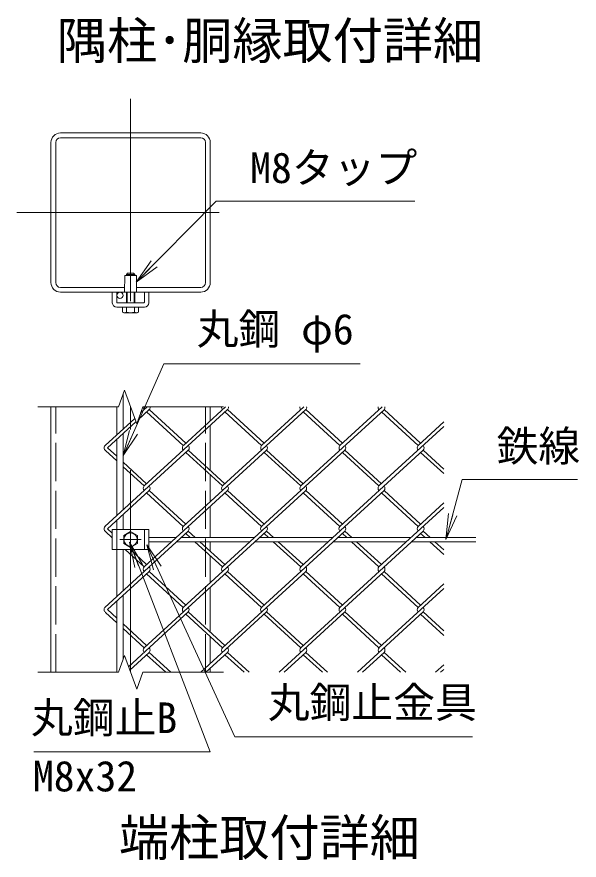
# Model space of a CAD drawing. Units: millimetres at full size; details may follow other scales. Extents: x -12600 to 12600, y -8910 to 8910.
# Drawn here: x 3107 to 5754, y 354 to 4327 of the extents above; entities that cross this region are included whole.
import ezdxf
from ezdxf.enums import TextEntityAlignment as Align

# ---------------------------------------------------------------- set-up
doc = ezdxf.new("R2010")
doc.units = ezdxf.units.MM
doc.header["$LTSCALE"] = 30
doc.linetypes.add('DASHED', pattern=[7.5, 6, -1.5])
doc.linetypes.add('USER1', pattern=[50.8, 31.75, -6.35, 6.35, -6.35])
for name, color, linetype, lineweight in [('0-0_D-BMK', 2, 'USER1', 13), ('0-1_D-STR1', 1, 'Continuous', 18), ('0-3_0', 7, 'Continuous', 18), ('0-6_D-STR3', 3, 'Continuous', 13), ('0-7_D-STR-DIM', 7, 'Continuous', 13), ('0-9_D-STR2', 7, 'Continuous', 13), ('0-A_D-STR-TXT', 7, 'Continuous', 13), ('0-B_D-TTL-TXT', 7, 'Continuous', 13)]:
    doc.layers.add(name, color=color, linetype=linetype, lineweight=lineweight)
doc.styles.add('ＭＳ ゴシック', font='')
doc.styles.get('ＭＳ ゴシック').set_extended_font_data('MS Gothic')

# ---------------------------------------------------------------- blocks, each defined once
blk = doc.blocks.new('_Open')
at = {"layer": '0-3_0'}
blk.add_line((-30, 5), (0, 0), dxfattribs=at)
blk.add_lwpolyline([(-30, -5), (0, 0), (-30, 0)], dxfattribs=at)

msp = doc.modelspace()

# ---------------------------------------------------------------- linework, layer by layer
at = {"layer": '0-0_D-BMK'}
for p, q in [((3642.04, 3940.1), (3642.04, 2869.15)), ((3106.56, 3404.63), (4177.52, 3404.63)), ((3642.04, 1239.07), (3642.04, 2489.07)), ((3592.04, 1864.07), (3692.04, 1864.07))]:
    msp.add_line(p, q, dxfattribs=at)
at = {"layer": '0-1_D-STR1'}
for p, q in [((3972.04, 3779.63), (3312.04, 3779.63)), ((3267.04, 3734.63), (3267.04, 3074.63)), ((3289.54, 3734.63), (3289.54, 3074.63)), ((3972.04, 3757.13), (3312.04, 3757.13)), ((3994.54, 3074.63), (3994.54, 3734.63)), ((4017.04, 3074.63), (4017.04, 3734.63)), ((3312.04, 3052.13), (3614.18, 3052.13)), ((3312.04, 3029.63), (3972.04, 3029.63)), ((3669.9, 3052.13), (3972.04, 3052.13)), ((3267.04, 1239.07), (3267.04, 2489.07)), ((4017.04, 2422.97), (4017.04, 2489.07)), ((4017.04, 2190.87), (4017.04, 2401.81)), ((4017.04, 2042.32), (4017.04, 2169.17)), ((4017.04, 1874.07), (4017.04, 2020.61)), ((4017.04, 1809.67), (4017.04, 1854.07)), ((4017.04, 1661.12), (4017.04, 1787.97)), ((4017.04, 1428.48), (4017.04, 1639.42)), ((4017.04, 1279.92), (4017.04, 1406.77)), ((4017.04, 1239.07), (4017.04, 1258.22))]:
    msp.add_line(p, q, dxfattribs=at)
at = {"layer": '0-1_D-STR1', "linetype": 'DASHED'}
for p, q in [((3289.54, 1239.07), (3289.54, 2489.07)), ((3994.54, 1239.07), (3994.54, 2489.07))]:
    msp.add_line(p, q, dxfattribs=at)
at = {"layer": '0-1_D-STR1'}
for centre, radius, start, end in [((3312.04, 3734.63), 45, 90, 180), ((3972.04, 3734.63), 45, 0, 90), ((3312.04, 3734.63), 22.5, 90, 180), ((3972.04, 3734.63), 22.5, 0, 90), ((3312.04, 3074.63), 45, 180, 270), ((3312.04, 3074.63), 22.5, 180, 270), ((3972.04, 3074.63), 45, 270, 0), ((3972.04, 3074.63), 22.5, 270, 0)]:
    msp.add_arc(centre, radius, start, end, dxfattribs=at)
at = {"layer": '0-6_D-STR3'}
for p, q in [((3614.04, 3029.63), (3614.54, 3108.13)), ((3669.54, 3108.13), (3614.54, 3108.13)), ((3622.04, 3112.63), (3628.04, 3118.63)), ((3622.04, 3112.63), (3662.04, 3112.63)), ((3622.04, 3108.13), (3622.04, 3112.63)), ((3625.79, 3108.13), (3625.79, 3116.38)), ((3628.04, 3118.63), (3656.04, 3118.63)), ((3662.04, 3112.63), (3656.04, 3118.63)), ((3658.29, 3108.13), (3658.29, 3116.38)), ((3662.04, 3108.13), (3662.04, 3112.63)), ((3669.54, 3108.13), (3670.04, 3029.63)), ((3556.04, 3029.63), (3577.04, 3029.63)), ((3556.04, 2979.63), (3556.04, 3029.63)), ((3577.04, 2982.13), (3577.04, 3029.63)), ((3622.04, 2979.63), (3622.04, 3029.63)), ((3625.79, 2979.63), (3625.79, 3029.63)), ((3658.29, 2979.63), (3658.29, 3029.63)), ((3662.04, 2979.63), (3662.04, 3029.63)), ((3707.04, 2982.13), (3707.04, 3029.63)), ((3707.04, 3029.63), (3728.04, 3029.63)), ((3728.04, 2979.63), (3728.04, 3029.63)), ((3579.54, 2979.63), (3704.54, 2979.63)), ((3577.04, 2958.63), (3707.04, 2958.63)), ((3604.51, 2958.63), (3604.51, 2935.61)), ((3604.51, 2958.63), (3679.57, 2958.63)), ((3623.28, 2958.63), (3623.28, 2935.61)), ((3660.8, 2958.63), (3660.8, 2935.61)), ((3679.57, 2958.63), (3679.57, 2935.61)), ((3610.54, 2932.13), (3604.51, 2935.61)), ((3610.54, 2932.13), (3673.54, 2932.13)), ((3673.54, 2932.13), (3679.57, 2935.61)), ((3607.04, 2551.48), (3607.04, 2385.07)), ((3577.04, 2489.07), (3577.04, 2357.58)), ((3607.04, 2363.91), (3607.04, 2004.42)), ((3577.04, 2336.42), (3577.04, 1976.93)), ((3577.04, 1955.22), (3577.04, 1911.57)), ((3607.04, 1982.71), (3607.04, 1911.57)), ((3556.04, 1911.57), (3728.04, 1911.57)), ((3556.04, 1911.57), (3556.04, 1816.57)), ((3728.04, 1911.57), (3728.04, 1816.57)), ((3609.54, 1882.83), (3642.04, 1901.6)), ((3609.54, 1845.3), (3609.54, 1882.83)), ((3642.04, 1901.6), (3674.54, 1882.83)), ((3674.54, 1882.83), (3674.54, 1845.3)), ((3728.04, 1874.07), (3857.11, 1874.07)), ((3880.8, 1874.07), (4225.75, 1874.07)), ((4249.43, 1874.07), (4594.39, 1874.07)), ((4618.07, 1874.07), (4963.03, 1874.07)), ((4986.71, 1874.07), (5267.04, 1874.07)), ((3642.04, 1826.54), (3609.54, 1845.3)), ((3674.54, 1845.3), (3642.04, 1826.54)), ((3728.04, 1854.07), (3835.29, 1854.07)), ((3858.97, 1854.07), (4203.92, 1854.07)), ((4227.61, 1854.07), (4572.56, 1854.07)), ((4596.25, 1854.07), (4941.2, 1854.07)), ((4964.88, 1854.07), (5267.04, 1854.07)), ((3556.04, 1816.57), (3728.04, 1816.57)), ((3577.04, 1595.73), (3577.04, 1816.57)), ((3607.04, 1623.22), (3607.04, 1816.57)), ((3607.04, 1301.48), (3607.04, 1601.52)), ((3577.04, 1239.07), (3577.04, 1574.03))]:
    msp.add_line(p, q, dxfattribs=at)
at = {"layer": '0-6_D-STR3', "linetype": 'DASHED'}
for p, q in [((3577.04, 1911.57), (3577.04, 1816.57)), ((3707.04, 1911.57), (3707.04, 1816.57))]:
    msp.add_line(p, q, dxfattribs=at)
at = {"layer": '0-6_D-STR3'}
for centre, radius in [((3592.04, 3014.63), 15), ((3642.04, 1864.07), 31.25)]:
    msp.add_circle(centre, radius, dxfattribs=at)
for centre, radius, start, end in [((3577.04, 2979.63), 21, 180, 270), ((3579.54, 2982.13), 2.5, 180, 270), ((3579.54, 2982.13), 2.5, 180, 270), ((3704.54, 2982.13), 2.5, 270, 0), ((3707.04, 2979.63), 21, 270, 0), ((3613.89, 2949.32), 16.61, 235.61585, 304.38415), ((3642.04, 2994.8), 62.1, 252.4121, 287.5879), ((3670.19, 2949.32), 16.61, 235.61585, 304.38415)]:
    msp.add_arc(centre, radius, start, end, dxfattribs=at)
at = {"layer": '0-7_D-STR-DIM'}
for p, q in [((3613.18, 2568.35), (3584.32, 2489.07)), ((3670.9, 2409.78), (3613.18, 2568.35)), ((3204.54, 2489.07), (3584.32, 2489.07)), ((3699.76, 2489.07), (3670.9, 2409.78)), ((3699.76, 2489.07), (4079.54, 2489.07)), ((3613.18, 1318.35), (3584.32, 1239.07)), ((3670.9, 1159.78), (3613.18, 1318.35)), ((3204.54, 1239.07), (3584.32, 1239.07)), ((3699.76, 1239.07), (3670.9, 1159.78)), ((3699.76, 1239.07), (4079.54, 1239.07))]:
    msp.add_line(p, q, dxfattribs=at)
at = {"layer": '0-9_D-STR2'}
for p, q in [((3729.46, 2476.09), (3677.8, 2428.76)), ((3720.53, 2489.07), (3689.36, 2460.5)), ((4098.1, 2476.09), (3705.78, 2116.59)), ((3890.1, 2307.19), (3717.62, 2465.24)), ((3901.94, 2318.04), (3729.46, 2476.09)), ((4089.17, 2489.07), (3890.39, 2306.92)), ((4466.74, 2476.09), (4074.42, 2116.59)), ((4258.74, 2307.19), (4086.26, 2465.24)), ((4270.58, 2318.04), (4098.1, 2476.09)), ((4457.81, 2489.07), (4259.03, 2306.92)), ((4835.35, 2476.06), (4443.06, 2116.59)), ((4627.38, 2307.19), (4454.9, 2465.24)), ((4639.22, 2318.04), (4466.74, 2476.09)), ((4825.86, 2489.07), (4627.38, 2307.19)), ((4996.01, 2307.19), (4823.54, 2465.24)), ((5007.86, 2318.04), (4835.38, 2476.09)), ((3661.67, 2435.13), (3521.76, 2306.92)), ((3667.45, 2419.26), (3533.3, 2296.34)), ((5117.04, 2396.39), (4811.69, 2116.59)), ((5117.04, 2418.09), (4996.01, 2307.19)), ((3913.78, 2285.49), (3521.46, 1925.99)), ((3577.04, 2234.56), (3524.11, 2283.06)), ((3577.04, 2256.26), (3533.3, 2296.34)), ((4282.42, 2285.49), (3890.1, 1925.99)), ((4074.42, 2116.59), (3901.94, 2274.64)), ((4086.26, 2127.44), (3913.78, 2285.49)), ((4651.06, 2285.49), (4258.74, 1925.99)), ((4443.06, 2116.59), (4270.58, 2274.64)), ((4454.9, 2127.44), (4282.42, 2285.49)), ((5019.7, 2285.49), (4627.38, 1925.99)), ((4811.69, 2116.59), (4639.22, 2274.64)), ((4823.54, 2127.44), (4651.06, 2285.49)), ((5117.04, 2174.59), (5007.86, 2274.64)), ((5117.04, 2196.29), (5019.7, 2285.49)), ((3717.62, 2127.44), (3607.04, 2228.77)), ((3705.78, 2116.59), (3607.04, 2207.07)), ((3729.46, 2094.89), (3533.3, 1915.14)), ((4098.1, 2094.89), (3705.78, 1735.4)), ((3890.1, 1925.99), (3717.62, 2084.04)), ((3901.94, 1936.85), (3729.46, 2094.89)), ((4466.74, 2094.89), (4074.42, 1735.4)), ((4258.74, 1925.99), (4086.26, 2084.04)), ((4270.58, 1936.85), (4098.1, 2094.89)), ((4835.38, 2094.89), (4443.06, 1735.4)), ((4627.37, 1926), (4454.9, 2084.04)), ((4639.22, 1936.85), (4466.74, 2094.89)), ((4996.01, 1925.99), (4824.57, 2083.1)), ((5007.86, 1936.85), (4835.38, 2094.89)), ((5117.04, 2036.9), (4996.01, 1925.99)), ((5117.04, 2015.19), (4811.69, 1735.4)), ((3556.04, 1894.31), (3533.3, 1915.14)), ((3913.78, 1904.29), (3521.46, 1544.8)), ((3556.04, 1872.61), (3524.11, 1901.86)), ((4282.42, 1904.29), (3890.1, 1544.8)), ((3923.08, 1874.07), (3901.94, 1893.44)), ((3946.77, 1874.07), (3913.78, 1904.29)), ((4651.06, 1904.29), (4258.74, 1544.8)), ((4291.72, 1874.07), (4270.58, 1893.44)), ((4315.4, 1874.07), (4282.42, 1904.29)), ((5019.7, 1904.29), (4627.38, 1544.8)), ((4660.36, 1874.07), (4639.22, 1893.44)), ((4684.04, 1874.07), (4651.06, 1904.3)), ((5029, 1874.07), (5007.86, 1893.44)), ((5052.68, 1874.07), (5019.7, 1904.29)), ((4074.42, 1735.4), (3944.91, 1854.07)), ((4086.26, 1746.25), (3968.59, 1854.07)), ((4443.06, 1735.4), (4313.55, 1854.07)), ((4454.9, 1746.25), (4337.23, 1854.07)), ((4811.69, 1735.4), (4682.19, 1854.07)), ((4823.54, 1746.25), (4705.87, 1854.07)), ((5117.04, 1793.39), (5050.83, 1854.07)), ((5117.04, 1815.09), (5074.51, 1854.07)), ((3705.78, 1735.4), (3617.19, 1816.57)), ((3717.62, 1746.25), (3640.88, 1816.57)), ((3729.46, 1713.69), (3533.3, 1533.95)), ((4098.1, 1713.69), (3705.78, 1354.2)), ((3901.94, 1555.65), (3729.46, 1713.69)), ((4466.74, 1713.69), (4074.42, 1354.2)), ((4270.58, 1555.65), (4098.1, 1713.69)), ((4835.38, 1713.69), (4443.06, 1354.2)), ((4639.22, 1555.65), (4466.74, 1713.69)), ((5007.86, 1555.65), (4835.38, 1713.69)), ((3890.1, 1544.8), (3717.62, 1702.84)), ((4258.74, 1544.8), (4086.26, 1702.84)), ((4627.38, 1544.8), (4454.9, 1702.84)), ((4996.01, 1544.8), (4823.54, 1702.84)), ((5117.04, 1634), (4811.69, 1354.2)), ((5117.04, 1655.7), (4996.01, 1544.8)), ((3577.04, 1472.16), (3524.11, 1520.67)), ((3577.04, 1493.87), (3533.3, 1533.95)), ((3913.78, 1523.1), (3632.48, 1265.33)), ((4074.42, 1354.2), (3901.94, 1512.24)), ((4086.26, 1365.05), (3913.78, 1523.1)), ((4282.42, 1523.1), (3972.46, 1239.07)), ((4443.06, 1354.2), (4270.58, 1512.24)), ((4454.9, 1365.05), (4282.42, 1523.1)), ((4651.06, 1523.1), (4341.1, 1239.07)), ((4811.69, 1354.2), (4639.22, 1512.24)), ((4823.54, 1365.05), (4651.06, 1523.1)), ((5019.7, 1523.1), (4709.73, 1239.07)), ((5117.04, 1412.2), (5007.86, 1512.24)), ((5117.04, 1433.9), (5019.7, 1523.1)), ((3717.62, 1365.05), (3607.04, 1466.38)), ((3705.78, 1354.2), (3607.04, 1444.67)), ((3729.46, 1332.5), (3638.4, 1249.06)), ((3807.74, 1239.07), (3717.62, 1321.65)), ((3831.42, 1239.07), (3729.46, 1332.5)), ((4098.1, 1332.5), (3996.14, 1239.07)), ((4176.38, 1239.07), (4086.26, 1321.65)), ((4200.06, 1239.07), (4098.1, 1332.5)), ((4466.74, 1332.5), (4364.78, 1239.07)), ((4545.02, 1239.07), (4454.9, 1321.65)), ((4568.7, 1239.07), (4466.74, 1332.5)), ((4835.38, 1332.5), (4733.42, 1239.07)), ((4913.65, 1239.07), (4823.54, 1321.65)), ((4937.34, 1239.07), (4835.38, 1332.5)), ((5117.04, 1274.5), (5078.37, 1239.07)), ((5117.04, 1252.8), (5102.06, 1239.07))]:
    msp.add_line(p, q, dxfattribs=at)
for centre, start, end in [((3717.89, 2486.64), 171.31684, 222.5), ((3717.89, 2486.64), 317.5, 8.68316), ((4086.53, 2486.64), 171.31684, 222.5), ((4086.53, 2486.64), 317.5, 8.68316), ((4455.16, 2486.64), 171.31684, 222.5), ((4455.16, 2486.64), 317.5, 8.68316), ((4823.8, 2486.64), 171.31684, 222.5), ((4823.8, 2486.64), 317.5, 8.68316), ((3533.57, 2296.04), 137.5, 233.92709), ((3902.21, 2296.04), 137.5, 222.5), ((3902.21, 2296.04), 317.5, 42.5), ((4270.84, 2296.04), 137.5, 222.5), ((4270.84, 2296.04), 317.5, 42.5), ((4639.48, 2296.04), 137.5, 222.5), ((4639.48, 2296.04), 317.5, 42.5), ((5008.12, 2296.04), 137.5, 222.5), ((5008.12, 2296.04), 317.5, 42.5), ((3717.62, 2105.74), 137.5, 222.5), ((3717.62, 2105.74), 317.5, 42.5), ((4086.26, 2105.74), 137.5, 222.5), ((4086.26, 2105.74), 317.5, 42.5), ((4454.9, 2105.74), 137.5, 222.5), ((4454.9, 2105.74), 317.5, 42.5), ((4823.54, 2105.74), 137.5, 222.5), ((4823.54, 2105.74), 317.5, 42.5), ((3533.57, 1914.85), 137.5, 233.92709), ((3901.91, 1915.12), 137.5, 222.5), ((3901.91, 1915.12), 317.5, 42.5), ((4270.55, 1915.12), 137.5, 222.5), ((4270.55, 1915.12), 317.5, 42.5), ((4639.19, 1915.12), 137.5, 222.5), ((4639.19, 1915.12), 317.5, 42.5), ((5007.83, 1915.12), 137.5, 222.5), ((5007.83, 1915.12), 317.5, 42.5), ((3717.62, 1724.55), 137.5, 222.5), ((3717.62, 1724.55), 317.5, 42.5), ((4086.26, 1724.55), 137.5, 222.5), ((4086.26, 1724.55), 317.5, 42.5), ((4454.9, 1724.55), 137.5, 222.5), ((4454.9, 1724.55), 317.5, 42.5), ((4823.54, 1724.55), 137.5, 222.5), ((4823.54, 1724.55), 317.5, 42.5), ((3533.57, 1533.65), 137.5, 233.92709), ((3901.91, 1533.92), 137.5, 222.5), ((3901.91, 1533.92), 317.5, 42.5), ((4270.55, 1533.92), 137.5, 222.5), ((4270.55, 1533.92), 317.5, 42.5), ((4639.51, 1533.67), 137.5, 222.5), ((4639.51, 1533.67), 317.5, 42.5), ((5008.15, 1533.67), 137.5, 222.5), ((5008.15, 1533.67), 317.5, 42.5), ((3717.62, 1343.35), 137.5, 222.5), ((3717.62, 1343.35), 317.5, 42.5), ((4086.55, 1343.08), 137.5, 222.5), ((4086.55, 1343.08), 317.5, 42.5), ((4455.19, 1343.08), 137.5, 222.5), ((4455.19, 1343.08), 317.5, 42.5), ((4823.83, 1343.08), 137.5, 222.5), ((4823.83, 1343.08), 317.5, 42.5)]:
    msp.add_arc(centre, 16.06, start, end, dxfattribs=at)
at = {"layer": '0-A_D-STR-TXT'}
for points in [[(4980.12, 3458.53), (4044.61, 3458.53), (3670.02, 3078.85)], [(4722.27, 2691.78), (3798.18, 2691.78), (3607.85, 2261.3)], [(5746.59, 2146.33), (5203.97, 2146.33), (5127.62, 1867.12)], [(3185.9, 863.75), (4016.34, 863.75), (3637.76, 1850.2)], [(5251.37, 935.4), (4133.12, 935.4), (3718.62, 1837.68)]]:
    msp.add_lwpolyline(points, dxfattribs=at)

# ---------------------------------------------------------------- block references
at = {"layer": '0-A_D-STR-TXT', "xscale": 4, "yscale": 4}
for p, rotation in [((3668.62, 3077.43), 225.38635), ((3607.04, 2259.47), 246.14843), ((5127.09, 1865.19), 254.70628), ((3637.05, 1852.07), 110.99559), ((3717.79, 1839.5), 114.67338)]:
    msp.add_blockref('_Open', p, dxfattribs=dict(at, rotation=rotation))

# ---------------------------------------------------------------- texts
at = {"layer": '0-A_D-STR-TXT', "style": 'ＭＳ ゴシック'}
for s, p in [('M8タップ', (4204.99, 3500.47)), ('丸鋼 φ6', (3953.23, 2740.2)), ('鉄線', (5365.12, 2189.42)), ('丸鋼止金具', (4288.17, 981.15)), ('丸鋼止B', (3172.95, 909.12)), ('M8x32', (3182.09, 634.53))]:
    msp.add_text(s, height=144.3, dxfattribs=at).set_placement(p, align=Align.BOTTOM_LEFT)
at = {"layer": '0-B_D-TTL-TXT', "style": 'ＭＳ ゴシック'}
for s, p in [('隅柱･胴縁取付詳細', (3294.93, 4075.81)), ('端柱取付詳細', (3587.32, 321.38))]:
    msp.add_text(s, height=173.1, dxfattribs=at).set_placement(p, align=Align.BOTTOM_LEFT)

doc.saveas('drawing.dxf')
